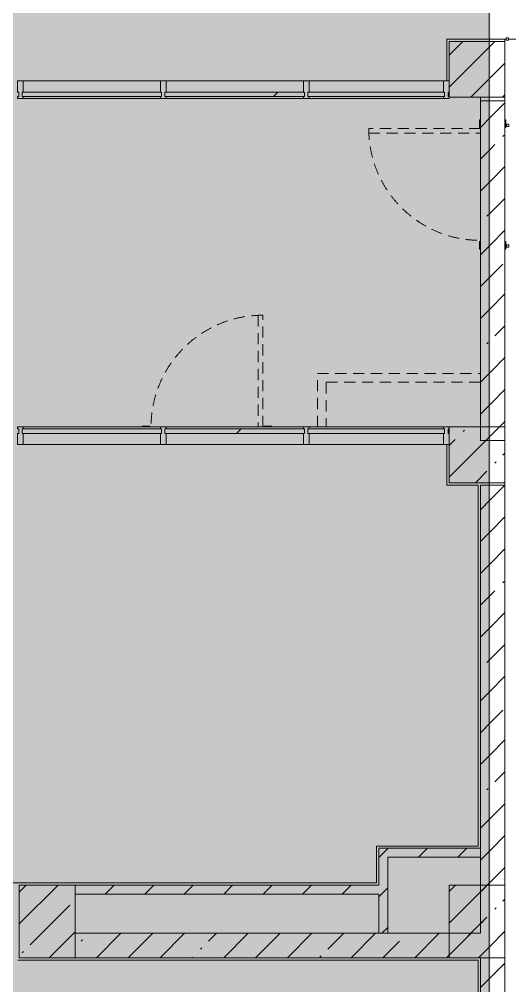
# Model space of a CAD drawing. Header units: millimetres. Extents: x 35378 to 237579, y -8553 to 29000.
# Drawn here: x 188745 to 193137, y 10650 to 19298 of the extents above; entities that cross this region are included whole.
import ezdxf

# ---------------------------------------------------------------- set-up
doc = ezdxf.new("R2010")
doc.units = ezdxf.units.MM
doc.linetypes.add('200_ШТРИХ__ш1_п0_6_', pattern=[160, 100, -60])
doc.layers.add('A-DETL-GENF-3', color=7, linetype='Continuous', lineweight=9, true_color=0xc0c0c0, transparency=0.4)
for name, color, linetype, lineweight in [('A-DETL-MBND', 7, '200_ШТРИХ__ш1_п0_6_', 9), ('A-GLAZ-CURT-2', 7, 'Continuous', 5), ('A-WALL-4', 7, 'Continuous', 5), ('I-WALL-3', 7, 'Continuous', 5), ('S-COLS-1', 7, 'Continuous', 5), ('Оси', 7, 'Continuous', 9)]:
    doc.layers.add(name, color=color, linetype=linetype, lineweight=lineweight)
for name, color, linetype, lineweight, true_color in [('A-FLOR-1', 7, 'Continuous', 5, 0xb7b7b7), ('A-FLOR-2', 7, 'Continuous', 5, 0xaaaaaa), ('A-GLAZ-CURT-1', 7, 'Continuous', 5, 0x737373), ('A-GLAZ-CWMG-2', 7, 'Continuous', 5, 0x737373), ('A-WALL-6', 7, 'Continuous', 9, 0x737373), ('I-WALL-2', 7, 'Continuous', 5, 0x737373), ('S-COLS-2', 7, 'Continuous', 5, 0x737373)]:
    doc.layers.add(name, color=color, linetype=linetype, lineweight=lineweight, true_color=true_color)
pattern_1 = [(45, (108394.95, 0), (-285.1231, 285.1231), []), (45, (108680.07, 0), (-285.1231, 285.1231), [504.031, -100.806, 16.764, -84.042])]
pattern_2 = [(45, (-84450, -18850), (-285.1231, 285.1231), []), (45, (-84164.88, -18850), (-285.1231, 285.1231), [504.031, -100.806, 16.764, -84.042])]
pattern_3 = [(45, (108394.95, 0), (-176.7767, 176.7767), [])]

# ---------------------------------------------------------------- blocks, each defined once
blk = doc.blocks.new('110_Дверь_СКБ_1Ст_Внутренняя1 - Д-4 _л_ 1100x2100h_су мгн-32399982-3_5_2_птичка')
at = {"layer": 'A-DETL-MBND'}
for points in [[(472.5, 1110), (472.5, 110), (512.5, 110), (512.5, 1110)], [(-567.5, 110), (-497.5, 110), (-497.5, 118), (-567.5, 118)], [(522.5, 110), (592.5, 110), (592.5, 118), (522.5, 118)], [(-567.5, -118), (-497.5, -118), (-497.5, -110), (-567.5, -110)], [(522.5, -118), (592.5, -118), (592.5, -110), (522.5, -110)]]:
    blk.add_hatch(color=256, dxfattribs=at).paths.add_polyline_path(points)
for p, q in [((512.5, 1110), (472.5, 1110)), ((472.5, 1110), (472.5, 110)), ((512.5, 110), (512.5, 1110)), ((-497.5, 118), (-567.5, 118)), ((-567.5, 118), (-567.5, 110)), ((-497.5, 110), (-497.5, 118)), ((592.5, 118), (522.5, 118)), ((522.5, 118), (522.5, 110)), ((592.5, 110), (592.5, 118)), ((-567.5, -110), (-567.5, -118)), ((-567.5, -118), (-497.5, -118)), ((-497.5, -118), (-497.5, -110)), ((522.5, -110), (522.5, -118)), ((522.5, -118), (592.5, -118)), ((592.5, -118), (592.5, -110))]:
    blk.add_line(p, q, dxfattribs=at)
blk.add_arc((512.5, 110), 1000, 90, 180, dxfattribs=at)
blk = doc.blocks.new('110_Дверь_СКБ_1Ст_Внутренняя1 - Д-4 _л_ 1100x2100h_су мгн-32399984-3_5_2_птичка')
at = {"layer": 'A-DETL-MBND'}
for points in [[(472.5, 40), (512.5, 40), (512.5, 1040), (472.5, 1040), (472.5, 108)], [(-547.5, 40), (-497.5, 40), (-497.5, 48), (-567.5, 48), (-567.5, 40), (-557.5, 40)], [(562.5, 40), (592.5, 40), (592.5, 48), (522.5, 48), (522.5, 40), (552.5, 40)]]:
    blk.add_hatch(color=256, dxfattribs=at).paths.add_polyline_path(points)
for p, q in [((512.5, 1040), (472.5, 1040)), ((472.5, 1040), (472.5, 40)), ((512.5, 40), (512.5, 1040)), ((-497.5, 48), (-567.5, 48)), ((-567.5, 48), (-567.5, 40)), ((-497.5, 40), (-497.5, 48)), ((592.5, 48), (522.5, 48)), ((522.5, 48), (522.5, 40)), ((592.5, 40), (592.5, 48))]:
    blk.add_line(p, q, dxfattribs=at)
blk.add_arc((512.5, 40), 1000, 90, 180, dxfattribs=at)
blk = doc.blocks.new('BSC_Колонна _Прямоугольная - 500х500-V162-3_5_2_птичка')
at = {"layer": 'S-COLS-1'}
h = blk.add_hatch(dxfattribs=at)
h.set_pattern_fill('FP_149', color=256, style=0, pattern_type=2)
h.set_pattern_definition(pattern_2)
h.paths.add_polyline_path([(-83.7, -250), (120, -250), (120, 250), (-250, 250), (-250, -250)])
h = blk.add_hatch(dxfattribs=at)
h.set_pattern_fill('FP_149', color=256, style=0, pattern_type=2)
h.set_pattern_definition(pattern_2)
h.paths.add_polyline_path([(250, -250), (250, 250), (120, 250), (120, -250)])
for p, q in [((250, 250), (120, 250)), ((250, -250), (250, 250)), ((120, -250), (250, -250))]:
    blk.add_line(p, q, dxfattribs=at)
at = {"layer": 'S-COLS-2'}
for p, q in [((120, 250), (-250, 250)), ((-250, 250), (-250, -250)), ((-250, -250), (120, -250))]:
    blk.add_line(p, q, dxfattribs=at)
blk = doc.blocks.new('Прямоугольный импост - Импост структурный с накладкой - 160мм-V164-3_5_2_птичка')
at = {"layer": 'A-GLAZ-CWMG-2'}
for p, q in [((-50, 40), (-50, 140)), ((-50, 140), (0, 140)), ((0, 140), (0, 40)), ((-40, 40), (-50, 40)), ((-50, -17), (-50, 0)), ((-50, 0), (-40, 0)), ((-40, 0), (-40, 40)), ((-10, 40), (-10, 0)), ((0, 40), (-10, 40)), ((-10, 0), (0, 0)), ((0, 0), (0, -17)), ((0, -17), (-50, -17))]:
    blk.add_line(p, q, dxfattribs=at)
blk = doc.blocks.new('Системная панель - Стекло - 40мм-30335157-3_5_2_птичка')
at = {"layer": 'A-GLAZ-CURT-2'}
h = blk.add_hatch(dxfattribs=at)
h.set_pattern_fill('FP_154', color=256, style=0, pattern_type=2)
h.set_pattern_definition([(45, (-82780, -15133), (-1414.214, 1414.214), [1000, -3000]), (45, (-83780, -15633), (-1414.214, 1414.214), [3000, -1000]), (45, (-81780, -16133), (-1414.214, 1414.214), [1000, -3000])])
h.paths.add_polyline_path([(625, -40), (625, 0), (-625, 0), (-625, -40), (-244.2, -40)])
at = {"layer": 'A-GLAZ-CURT-1'}
for p, q in [((625, 0), (-625, 0)), ((-625, 0), (-625, -40)), ((-625, -40), (625, -40)), ((625, -40), (625, 0))]:
    blk.add_line(p, q, dxfattribs=at)
blk = doc.blocks.new('Прямоугольный импост - Импост структурный с накладкой - 160мм-23562108-3_5_2_птичка')
at = {"layer": 'A-GLAZ-CWMG-2'}
for p, q in [((82895, 15650), (81665, 15650)), ((82895, 15493), (81665, 15493))]:
    blk.add_line(p, q, dxfattribs=at)
blk = doc.blocks.new('Прямоугольный импост - Импост структурный с накладкой - 160мм-30335135-3_5_2_птичка')
at = {"layer": 'A-GLAZ-CWMG-2'}
for p, q in [((-25, 40), (-25, 140)), ((-25, 140), (25, 140)), ((25, 140), (25, 40)), ((-15, 40), (-25, 40)), ((-25, -17), (-25, 0)), ((-25, 0), (-15, 0)), ((-15, 0), (-15, 40)), ((15, 40), (15, 0)), ((25, 40), (15, 40)), ((15, 0), (25, 0)), ((25, 0), (25, -17)), ((25, -17), (-25, -17))]:
    blk.add_line(p, q, dxfattribs=at)
blk = doc.blocks.new('Прямоугольный импост - Импост структурный с накладкой - 160мм-23618922-3_5_2_птичка')
at = {"layer": 'A-GLAZ-CWMG-2'}
for p, q in [((-50, 0), (-50, 17)), ((-50, 17), (0, 17)), ((-40, 0), (-50, 0)), ((-40, -40), (-40, 0)), ((0, 0), (-10, 0)), ((-10, 0), (-10, -40)), ((0, 17), (0, 7)), ((-50, -140), (-50, -40)), ((-50, -40), (-40, -40)), ((-10, -40), (0, -40)), ((0, -140), (-50, -140))]:
    blk.add_line(p, q, dxfattribs=at)
blk = doc.blocks.new('Системная панель - Стекло - 40мм-V165-3_5_2_птичка')
at = {"layer": 'A-GLAZ-CURT-1'}
for p, q in [((612.5, 40), (-612.5, 40)), ((-612.5, 40), (-612.5, 0)), ((612.5, 0), (612.5, 40)), ((-612.5, 0), (612.5, 0))]:
    blk.add_line(p, q, dxfattribs=at)
blk = doc.blocks.new('Прямоугольный импост - Импост структурный с накладкой - 160мм-23562040-3_5_2_птичка')
at = {"layer": 'A-GLAZ-CWMG-2'}
for p, q in [((80335, 18747), (79130, 18747)), ((80335, 18590), (79130, 18590))]:
    blk.add_line(p, q, dxfattribs=at)
blk = doc.blocks.new('Прямоугольный импост - Импост структурный с накладкой - 160мм-23618920-3_5_2_птичка')
at = {"layer": 'A-GLAZ-CWMG-2'}
for p, q in [((-25, 0), (-25, 17)), ((-25, 17), (25, 17)), ((-15, 0), (-25, 0)), ((-15, -40), (-15, 0)), ((25, 0), (15, 0)), ((15, 0), (15, -40)), ((25, 17), (25, 0)), ((-25, -140), (-25, -40)), ((-25, -40), (-15, -40)), ((15, -40), (25, -40)), ((25, -40), (25, -140)), ((25, -140), (-25, -140))]:
    blk.add_line(p, q, dxfattribs=at)
blk = doc.blocks.new('BSC_Колонна _Прямоугольная - 650х500-V174-3_5_2_птичка')
at = {"layer": 'S-COLS-1'}
h = blk.add_hatch(dxfattribs=at)
h.set_pattern_fill('FP_167', color=256, style=0, pattern_type=2)
h.set_pattern_definition([(135, (11225, -80600), (-285.1231, -285.1231), []), (135, (11225, -80314.88), (-285.1231, -285.1231), [504.031, -100.806, 16.764, -84.042])])
h.paths.add_polyline_path([(325, 250), (-325, 250), (-325, -250), (325, -250)])
at = {"layer": 'S-COLS-2'}
for p, q in [((325, 250), (-325, 250)), ((-325, 250), (-325, -250)), ((325, -250), (325, 250)), ((-325, -250), (325, -250))]:
    blk.add_line(p, q, dxfattribs=at)
blk = doc.blocks.new('Системная панель - Стекло - 40мм-V182-3_5_2_птичка')
at = {"layer": 'A-GLAZ-CURT-1'}
for p, q in [((625, 0), (-625, 0)), ((-625, 0), (-625, -40)), ((-625, -40), (625, -40)), ((625, -40), (625, 0))]:
    blk.add_line(p, q, dxfattribs=at)
blk = doc.blocks.new('Системная панель - Стекло - 40мм-23618924-3_5_2_птичка')
at = {"layer": 'A-GLAZ-CURT-2'}
h = blk.add_hatch(dxfattribs=at)
h.set_pattern_fill('FP_175', color=256, style=0, pattern_type=2)
h.set_pattern_definition([(45, (-82780, -18107), (-1414.214, 1414.214), [1000, -3000]), (45, (-83780, -18607), (-1414.214, 1414.214), [3000, -1000]), (45, (-81780, -19107), (-1414.214, 1414.214), [1000, -3000])])
h.paths.add_polyline_path([(625, 0), (625, 40), (-625, 40), (-625, 0)])
at = {"layer": 'A-GLAZ-CURT-1'}
for p, q in [((625, 40), (-625, 40)), ((-625, 40), (-625, 0)), ((-625, 0), (625, 0)), ((625, 0), (625, 40))]:
    blk.add_line(p, q, dxfattribs=at)
blk = doc.blocks.new('Прямоугольный импост - Импост структурный с накладкой - 160мм-23562109-3_5_2_птичка')
at = {"layer": 'A-GLAZ-CWMG-2'}
for p, q in [((81615, 15650), (80385, 15650)), ((81615, 15493), (80385, 15493))]:
    blk.add_line(p, q, dxfattribs=at)
blk = doc.blocks.new('Прямоугольный импост - Импост структурный с накладкой - 160мм-30335136-3_5_2_птичка')
at = {"layer": 'A-GLAZ-CWMG-2'}
for p, q in [((-25, 40), (-25, 140)), ((-25, 140), (25, 140)), ((25, 140), (25, 40)), ((-15, 40), (-25, 40)), ((-25, -17), (-25, 0)), ((-25, 0), (-15, 0)), ((-15, 0), (-15, 40)), ((15, 40), (15, 0)), ((25, 40), (15, 40)), ((15, 0), (25, 0)), ((25, 0), (25, -17)), ((25, -17), (-25, -17))]:
    blk.add_line(p, q, dxfattribs=at)
blk = doc.blocks.new('Прямоугольный импост - Импост структурный с накладкой - 160мм-22751478-3_5_2_птичка')
at = {"layer": 'A-GLAZ-CWMG-2'}
for p, q in [((82895, 18747), (81665, 18747)), ((82895, 18590), (81665, 18590))]:
    blk.add_line(p, q, dxfattribs=at)
blk = doc.blocks.new('Системная панель - Стекло - 40мм-V183-3_5_2_птичка')
at = {"layer": 'A-GLAZ-CURT-1'}
for p, q in [((625, 40), (-625, 40)), ((-625, 40), (-625, 0)), ((-625, 0), (625, 0)), ((625, 0), (625, 40))]:
    blk.add_line(p, q, dxfattribs=at)
blk = doc.blocks.new('Системная панель - Стекло - 40мм-V184-3_5_2_птичка')
at = {"layer": 'A-GLAZ-CURT-1'}
for p, q in [((612.5, 0), (-612.5, 0)), ((-612.5, 0), (-612.5, -40)), ((-612.5, -40), (612.5, -40)), ((612.5, -40), (612.5, 0))]:
    blk.add_line(p, q, dxfattribs=at)
blk = doc.blocks.new('Прямоугольный импост - Импост структурный с накладкой - 160мм-23562112-3_5_2_птичка')
at = {"layer": 'A-GLAZ-CWMG-2'}
for p, q in [((84150, 15650), (82945, 15650)), ((84150, 15493), (82945, 15493))]:
    blk.add_line(p, q, dxfattribs=at)

msp = doc.modelspace()

# ---------------------------------------------------------------- hatches: boundary and pattern name
at = {"layer": 'A-DETL-GENF-3'}
msp.add_hatch(color=256, dxfattribs=at).paths.add_polyline_path([(179244.5, -251.7), (184244.9, -251.7), (184244.9, 3288.3), (192964.9, 3288.3), (192964.9, 27348.3), (150304.9, 27348.3), (150304.9, 23888.3), (146705.1, 23888.3), (146705.1, -251.7), (178312.4, -251.7)])
at = {"layer": 'I-WALL-3'}
h = msp.add_hatch(dxfattribs=at)
h.set_pattern_fill('FP_94', color=256, style=0, pattern_type=2)
h.set_pattern_definition(pattern_1)
h.paths.add_polyline_path([(192964.9, 15530), (192964.9, 18570), (192874.9, 18570), (192874.9, 15530)])
h = msp.add_hatch(dxfattribs=at)
h.set_pattern_fill('FP_94', color=256, style=0, pattern_type=2)
h.set_pattern_definition(pattern_1)
h.paths.add_polyline_path([(193094.9, 15530), (193094.9, 18570), (192964.9, 18570), (192964.9, 15530)])
h = msp.add_hatch(dxfattribs=at)
h.set_pattern_fill('FP_94', color=256, style=0, pattern_type=2)
h.set_pattern_definition(pattern_1)
h.paths.add_polyline_path([(192964.9, 4050), (192964.9, 15130), (192874.9, 15130), (192874.9, 4050)])
h = msp.add_hatch(dxfattribs=at)
h.set_pattern_fill('FP_94', color=256, style=0, pattern_type=2)
h.set_pattern_definition(pattern_1)
h.paths.add_polyline_path([(192964.9, 4050), (193094.9, 4050), (193094.9, 15130), (192964.9, 15130), (192964.9, 4280.5)])
h = msp.add_hatch(dxfattribs=at)
h.set_pattern_fill('FP_99', color=256, style=0, pattern_type=2)
h.set_pattern_definition(pattern_3)
h.paths.add_polyline_path([(191964.9, 11120), (192044.9, 11120), (192044.9, 11880), (191964.9, 11880), (191964.9, 11222.1)])
h = msp.add_hatch(dxfattribs=at)
h.set_pattern_fill('FP_99', color=256, style=0, pattern_type=2)
h.set_pattern_definition(pattern_3)
h.paths.add_polyline_path([(192874.9, 11800), (192874.9, 11880), (192044.9, 11880), (192044.9, 11800)])
h = msp.add_hatch(dxfattribs=at)
h.set_pattern_fill('FP_99', color=256, style=0, pattern_type=2)
h.set_pattern_definition(pattern_3)
h.paths.add_polyline_path([(191964.9, 11470), (191964.9, 11550), (189244.9, 11550), (189244.9, 11470), (191362.9, 11470)])
h = msp.add_hatch(dxfattribs=at)
h.set_pattern_fill('FP_94', color=256, style=0, pattern_type=2)
h.set_pattern_definition(pattern_1)
h.paths.add_polyline_path([(191362.9, 10900), (192874.9, 10900), (192874.9, 11120), (189244.9, 11120), (189244.9, 10900)])
at = {"layer": 'S-COLS-1'}
h = msp.add_hatch(dxfattribs=at)
h.set_pattern_fill('FP_94', color=256, style=0, pattern_type=2)
h.set_pattern_definition(pattern_1)
h.paths.add_polyline_path([(192594.9, 15150), (192964.9, 15150), (192964.9, 15650), (192594.9, 15650)])
h = msp.add_hatch(dxfattribs=at)
h.set_pattern_fill('FP_94', color=256, style=0, pattern_type=2)
h.set_pattern_definition(pattern_1)
h.paths.add_polyline_path([(193094.9, 15150), (193094.9, 15650), (192964.9, 15650), (192964.9, 15150)])
h = msp.add_hatch(dxfattribs=at)
h.set_pattern_fill('FP_94', color=256, style=0, pattern_type=2)
h.set_pattern_definition(pattern_1)
h.paths.add_polyline_path([(192964.9, 10900), (192964.9, 11550), (192594.9, 11550), (192594.9, 10900)])
h = msp.add_hatch(dxfattribs=at)
h.set_pattern_fill('FP_94', color=256, style=0, pattern_type=2)
h.set_pattern_definition(pattern_1)
h.paths.add_polyline_path([(193094.9, 10900), (193094.9, 11550), (192964.9, 11550), (192964.9, 10900)])

# ---------------------------------------------------------------- linework, layer by layer
at = {"layer": 'A-DETL-MBND'}
for p, q in [((193129.9, 18358.5), (193109.9, 18358.5)), ((193109.9, 18358.5), (193109.9, 18338.5)), ((193109.9, 18338.5), (193129.9, 18338.5)), ((193129.9, 18338.5), (193129.9, 18358.5)), ((193129.9, 17280), (193109.9, 17280)), ((193109.9, 17280), (193109.9, 17260)), ((193109.9, 17260), (193129.9, 17260)), ((193129.9, 17260), (193129.9, 17280)), ((191414.9, 15650), (191414.9, 16130)), ((191414.9, 16130), (192874.9, 16130)), ((191494.9, 16050), (191494.9, 15650)), ((192874.9, 16050), (191494.9, 16050))]:
    msp.add_line(p, q, dxfattribs=at)
at = {"layer": 'A-FLOR-1'}
for p, q in [((192574.9, 18747), (192574.9, 19120)), ((192574.9, 19120), (193105.4, 19120)), ((192874.9, 18600), (192874.9, 18570)), ((192574.9, 15130), (192574.9, 15493)), ((192854.9, 15130), (192574.9, 15130)), ((192854.9, 11900), (192854.9, 15130)), ((191945.4, 11570), (191945.4, 11900)), ((191945.4, 11900), (192854.9, 11900)), ((188313.9, 11570), (191945.4, 11570)), ((192854.9, 10879), (188730.9, 10879)), ((192854.9, 4070), (192854.9, 10879))]:
    msp.add_line(p, q, dxfattribs=at)
at = {"layer": 'A-FLOR-2'}
for p, q in [((193094.9, 19100), (193094.9, 19120)), ((193125.4, 19120), (193384.9, 19120)), ((193094.9, 18570), (193094.9, 18600)), ((193094.9, 15130), (193094.9, 15150))]:
    msp.add_line(p, q, dxfattribs=at)
at = {"layer": 'A-WALL-4'}
for p, q in [((193125.4, 19131), (193105.4, 19131)), ((193105.4, 19131), (193105.4, 19111)), ((193125.4, 19111), (193125.4, 19131)), ((193105.4, 19111), (193125.4, 19111))]:
    msp.add_line(p, q, dxfattribs=at)
at = {"layer": 'A-WALL-6'}
for p, q in [((192874.9, 11800), (192874.9, 11880)), ((191964.9, 11120), (192044.9, 11120))]:
    msp.add_line(p, q, dxfattribs=at)
at = {"layer": 'I-WALL-2'}
for p, q in [((192874.9, 18570), (192874.9, 15530)), ((192874.9, 15130), (192874.9, 11880)), ((191964.9, 11880), (191964.9, 11550)), ((192874.9, 11880), (191964.9, 11880)), ((192044.9, 11120), (192044.9, 11800)), ((192044.9, 11800), (192874.9, 11800)), ((192874.9, 11800), (192874.9, 11120)), ((191964.9, 11550), (189244.9, 11550)), ((189244.9, 11470), (191964.9, 11470)), ((191964.9, 11470), (191964.9, 11120)), ((191964.9, 11120), (189244.9, 11120)), ((192874.9, 11120), (192044.9, 11120)), ((189244.9, 10900), (192874.9, 10900)), ((192874.9, 10900), (192874.9, 4050))]:
    msp.add_line(p, q, dxfattribs=at)
at = {"layer": 'I-WALL-3'}
for p, q in [((193094.9, 18570), (192874.9, 18570)), ((193094.9, 15530), (193094.9, 18570)), ((192874.9, 15530), (193094.9, 15530)), ((193094.9, 15130), (192874.9, 15130)), ((193094.9, 4050), (193094.9, 15130))]:
    msp.add_line(p, q, dxfattribs=at)
at = {"layer": 'S-COLS-1'}
for p, q in [((193094.9, 15650), (192964.9, 15650)), ((193094.9, 15150), (193094.9, 15650)), ((192964.9, 15150), (193094.9, 15150)), ((193094.9, 11550), (192964.9, 11550)), ((193094.9, 10900), (193094.9, 11550)), ((192964.9, 10900), (193094.9, 10900))]:
    msp.add_line(p, q, dxfattribs=at)
at = {"layer": 'S-COLS-2'}
for p, q in [((192964.9, 15650), (192594.9, 15650)), ((192594.9, 15650), (192594.9, 15150)), ((192594.9, 15150), (192964.9, 15150)), ((192964.9, 11550), (192594.9, 11550)), ((192594.9, 11550), (192594.9, 10900)), ((192594.9, 10900), (192964.9, 10900))]:
    msp.add_line(p, q, dxfattribs=at)
at = {"layer": 'Оси'}
msp.add_line((192954.9, 10029.8), (192954.9, 21915.1), dxfattribs=at)

# ---------------------------------------------------------------- block references
at = {"layer": 'A-DETL-MBND', "rotation": 89.9999999999999}
msp.add_blockref('110_Дверь_СКБ_1Ст_Внутренняя1 - Д-4 _л_ 1100x2100h_су мгн-32399982-3_5_2_птичка', (192984.9, 17807.5), dxfattribs=at)
at = {"layer": 'A-DETL-MBND'}
msp.add_blockref('110_Дверь_СКБ_1Ст_Внутренняя1 - Д-4 _л_ 1100x2100h_су мгн-32399984-3_5_2_птичка', (190412.4, 15610), dxfattribs=at)
at = {"layer": 'A-GLAZ-CURT-1'}
for name, p in [('Системная панель - Стекло - 40мм-V183-3_5_2_птичка', (189394.9, 18607)), ('Системная панель - Стекло - 40мм-23618924-3_5_2_птичка', (190674.9, 18607)), ('Системная панель - Стекло - 40мм-V165-3_5_2_птичка', (191942.4, 18607)), ('Системная панель - Стекло - 40мм-V182-3_5_2_птичка', (189394.9, 15633)), ('Системная панель - Стекло - 40мм-30335157-3_5_2_птичка', (190674.9, 15633)), ('Системная панель - Стекло - 40мм-V184-3_5_2_птичка', (191942.4, 15633))]:
    msp.add_blockref(name, p, dxfattribs=at)
at = {"layer": 'A-GLAZ-CWMG-2', "extrusion": (0, 0, -1), "rotation": 180}
for name, p in [('Прямоугольный импост - Импост структурный с накладкой - 160мм-23618920-3_5_2_птичка', (-188754.9, 18607)), ('Прямоугольный импост - Импост структурный с накладкой - 160мм-23618920-3_5_2_птичка', (-190034.9, 18607)), ('Прямоугольный импост - Импост структурный с накладкой - 160мм-23618920-3_5_2_птичка', (-191314.9, 18607)), ('Прямоугольный импост - Импост структурный с накладкой - 160мм-23618922-3_5_2_птичка', (-192594.9, 18607)), ('Прямоугольный импост - Импост структурный с накладкой - 160мм-30335136-3_5_2_птичка', (-188754.9, 15633)), ('Прямоугольный импост - Импост структурный с накладкой - 160мм-30335135-3_5_2_птичка', (-190034.9, 15633)), ('Прямоугольный импост - Импост структурный с накладкой - 160мм-30335136-3_5_2_птичка', (-191314.9, 15633)), ('Прямоугольный импост - Импост структурный с накладкой - 160мм-V164-3_5_2_птичка', (-192594.9, 15633))]:
    msp.add_blockref(name, p, dxfattribs=at)
at = {"layer": 'A-GLAZ-CWMG-2'}
for name, p in [('Прямоугольный импост - Импост структурный с накладкой - 160мм-22751478-3_5_2_птичка', (107114.9, 0)), ('Прямоугольный импост - Импост структурный с накладкой - 160мм-22751478-3_5_2_птичка', (108394.9, 0)), ('Прямоугольный импост - Импост структурный с накладкой - 160мм-23562040-3_5_2_птичка', (112209.9, 0)), ('Прямоугольный импост - Импост структурный с накладкой - 160мм-23562109-3_5_2_птичка', (108394.9, 0)), ('Прямоугольный импост - Импост структурный с накладкой - 160мм-23562108-3_5_2_птичка', (108394.9, 0)), ('Прямоугольный импост - Импост структурный с накладкой - 160мм-23562112-3_5_2_птичка', (108394.9, 0))]:
    msp.add_blockref(name, p, dxfattribs=at)
at = {"layer": 'S-COLS-1'}
msp.add_blockref('BSC_Колонна _Прямоугольная - 500х500-V162-3_5_2_птичка', (192844.9, 18850), dxfattribs=at)
at = {"layer": 'S-COLS-2', "rotation": 270.0000000000007}
msp.add_blockref('BSC_Колонна _Прямоугольная - 650х500-V174-3_5_2_птичка', (188994.9, 11225), dxfattribs=at)

doc.saveas('drawing.dxf')
